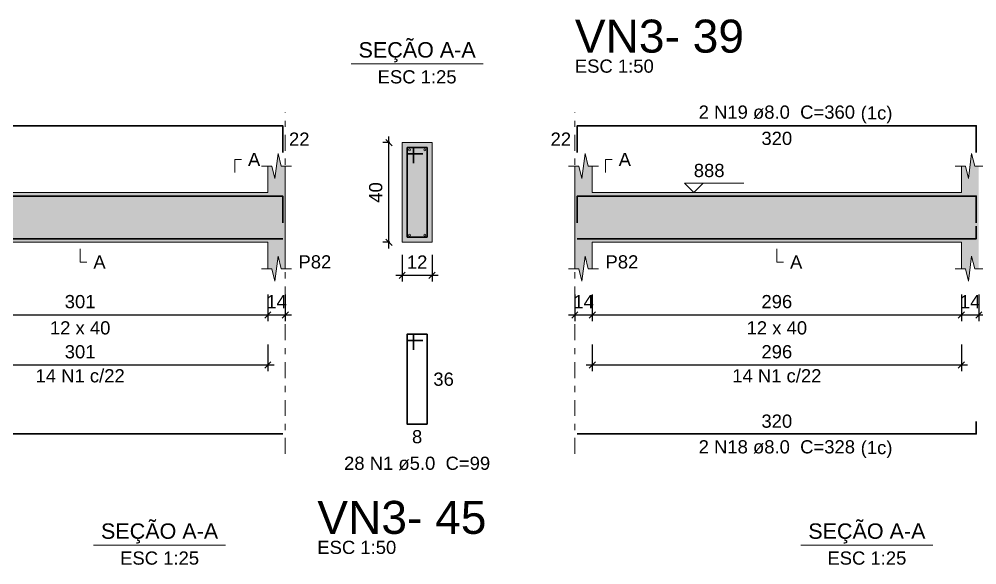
# Model space of a CAD drawing. Header units: millimetres. Extents: x -8 to 605, y -494 to 220.
# Drawn here: x 384.99 to 400.35, y -452.14 to -443.38 of the extents above; entities that cross this region are included whole.
import ezdxf

# ---------------------------------------------------------------- set-up
doc = ezdxf.new("R2010")
doc.units = ezdxf.units.MM
doc.header["$MEASUREMENT"] = 0
doc.linetypes.add('DASHDOT', pattern=[2.54, 1.27, -0.635, 0, -0.635])
doc.linetypes.add('NULL', pattern=[0])
for name, color, linetype, lineweight in [('Descrição da armadura', 7, 'Continuous', 0), ('DT-Barras na forma', 7, 'Continuous', 30), ('DT-Barras no corte', 5, 'Continuous', 5), ('DT-Barras rebatidas', 7, 'Continuous', 30), ('DT-Cotas', 7, 'Continuous', 5), ('DT-Forma', 5, 'Continuous', 5), ('DT-Hachura forma vigas', 252, 'Continuous', 5), ('DT-Hachura seção vigas', 252, 'Continuous', 5), ('DT-Pontilhado', 9, 'DASHDOT', 5), ('DT-Textos', 7, 'Continuous', 5), ('DT-Título', 5, 'Continuous', 20), ('Textos armaduras', 7, 'Continuous', 0)]:
    doc.layers.add(name, color=color, linetype=linetype, lineweight=lineweight)
doc.styles.add('Arial', font='arial.ttf')
doc.dimstyles.new('UM_25.000000', dxfattribs={"dimtxt": 0.18, "dimasz": 0.1, "dimexe": 0.1, "dimexo": 0.2, "dimgap": 0, "dimtad": 1, "dimtih": 1, "dimtoh": 1, "dimdec": 1, "dimlfac": 25, "dimzin": 0, "dimdsep": 46, "dimtxsty": 'Standard', "dimcen": 0.09, "dimdle": 0.1, "dimadec": 1, "dimazin": 2, "dimtfac": 1, "dimtdec": 4, "dimtofl": 0, "dimtmove": 0, "dimatfit": 3, "dimfxl": 1, "dimtolj": 1, "dimarcsym": 0})
doc.dimstyles.new('UM_50.000000', dxfattribs={"dimtxt": 0.18, "dimasz": 0.1, "dimexe": 0.1, "dimexo": 0.2, "dimgap": 0, "dimtad": 1, "dimtih": 1, "dimtoh": 1, "dimdec": 1, "dimlfac": 50, "dimzin": 0, "dimdsep": 46, "dimtxsty": 'Standard', "dimcen": 0.09, "dimdle": 0.1, "dimadec": 1, "dimazin": 2, "dimtfac": 1, "dimtdec": 4, "dimtofl": 0, "dimtmove": 0, "dimatfit": 3, "dimfxl": 1, "dimtolj": 1, "dimarcsym": 0})

# ---------------------------------------------------------------- blocks, each defined once
blk = doc.blocks.new('_Oblique')
at = {"color": 0, "linetype": 'ByBlock', "lineweight": -2}
blk.add_line((-0.5, -0.5), (0.5, 0.5), dxfattribs=at)
blk = doc.blocks.new('*D4888')
at = {"layer": 'Defpoints', "color": 0, "transparency": 16777216}
for p in [(382.961, -447.596), (388.981, -447.596), (388.981, -448.126)]:
    blk.add_point(p, dxfattribs=at)
at = {"layer": 'DT-Cotas', "color": 0, "lineweight": -2, "transparency": 16777216}
for p, q in [((382.961, -447.796), (382.961, -448.226)), ((388.981, -447.796), (388.981, -448.226)), ((382.861, -448.126), (389.081, -448.126))]:
    blk.add_line(p, q, dxfattribs=at)
at = {"layer": 'DT-Cotas', "color": 0, "lineweight": -2, "transparency": 16777216, "xscale": 0.1, "yscale": 0.1, "zscale": 0.1, "rotation": 180}
blk.add_blockref('_Oblique', (382.961, -448.126), dxfattribs=at)
at = {"layer": 'DT-Cotas', "color": 0, "lineweight": -2, "transparency": 16777216, "xscale": 0.1, "yscale": 0.1, "zscale": 0.1}
blk.add_blockref('_Oblique', (388.981, -448.126), dxfattribs=at)
at = {"layer": 'DT-Cotas', "color": 7, "transparency": 16777216, "insert": (385.971, -447.914), "char_height": 0.2118, "attachment_point": 5, "rotation": 0.0057, "style": 'Arial'}
blk.add_mtext('\\A1;301', dxfattribs=at)
blk = doc.blocks.new('*D4889')
at = {"layer": 'Defpoints', "color": 0, "transparency": 16777216}
for p in [(388.981, -447.596), (389.261, -447.596), (389.261, -448.126)]:
    blk.add_point(p, dxfattribs=at)
at = {"layer": 'DT-Cotas', "color": 0, "lineweight": -2, "transparency": 16777216}
for p, q in [((388.981, -447.796), (388.981, -448.226)), ((389.261, -447.796), (389.261, -448.226)), ((388.881, -448.126), (389.361, -448.126))]:
    blk.add_line(p, q, dxfattribs=at)
at = {"layer": 'DT-Cotas', "color": 0, "lineweight": -2, "transparency": 16777216, "xscale": 0.1, "yscale": 0.1, "zscale": 0.1, "rotation": 180}
blk.add_blockref('_Oblique', (388.981, -448.126), dxfattribs=at)
at = {"layer": 'DT-Cotas', "color": 0, "lineweight": -2, "transparency": 16777216, "xscale": 0.1, "yscale": 0.1, "zscale": 0.1}
blk.add_blockref('_Oblique', (389.261, -448.126), dxfattribs=at)
at = {"layer": 'DT-Cotas', "color": 7, "transparency": 16777216, "insert": (389.121, -447.914), "char_height": 0.2118, "attachment_point": 5, "rotation": 0.0057, "style": 'Arial'}
blk.add_mtext('\\A1;14', dxfattribs=at)
blk = doc.blocks.new('*D4890')
at = {"layer": 'Defpoints', "color": 0, "transparency": 16777216}
for p in [(390.924, -445.361), (391.136, -445.361), (391.136, -446.961)]:
    blk.add_point(p, dxfattribs=at)
at = {"layer": 'DT-Cotas', "color": 0, "lineweight": -2, "transparency": 16777216}
for p, q in [((390.924, -447.061), (390.924, -445.261)), ((390.936, -445.361), (390.824, -445.361)), ((390.936, -446.961), (390.824, -446.961))]:
    blk.add_line(p, q, dxfattribs=at)
at = {"layer": 'DT-Cotas', "color": 0, "lineweight": -2, "transparency": 16777216, "xscale": 0.1, "yscale": 0.1, "zscale": 0.1}
for p, rotation in [((390.924, -445.361), 90), ((390.924, -446.961), 270)]:
    blk.add_blockref('_Oblique', p, dxfattribs=dict(at, rotation=rotation))
at = {"layer": 'DT-Cotas', "color": 7, "transparency": 16777216, "insert": (390.713, -446.161), "char_height": 0.2118, "attachment_point": 5, "rotation": 90, "style": 'Arial'}
blk.add_mtext('\\A1;40', dxfattribs=at)
blk = doc.blocks.new('*D4891')
at = {"layer": 'Defpoints', "color": 0, "transparency": 16777216}
for p in [(391.136, -446.961), (391.616, -446.961), (391.616, -447.49)]:
    blk.add_point(p, dxfattribs=at)
at = {"layer": 'DT-Cotas', "color": 0, "lineweight": -2, "transparency": 16777216}
for p, q in [((391.136, -447.161), (391.136, -447.59)), ((391.616, -447.161), (391.616, -447.59)), ((391.036, -447.49), (391.716, -447.49))]:
    blk.add_line(p, q, dxfattribs=at)
at = {"layer": 'DT-Cotas', "color": 0, "lineweight": -2, "transparency": 16777216, "xscale": 0.1, "yscale": 0.1, "zscale": 0.1, "rotation": 180}
blk.add_blockref('_Oblique', (391.136, -447.49), dxfattribs=at)
at = {"layer": 'DT-Cotas', "color": 0, "lineweight": -2, "transparency": 16777216, "xscale": 0.1, "yscale": 0.1, "zscale": 0.1}
blk.add_blockref('_Oblique', (391.616, -447.49), dxfattribs=at)
at = {"layer": 'DT-Cotas', "color": 7, "transparency": 16777216, "insert": (391.376, -447.278), "char_height": 0.2118, "attachment_point": 5, "rotation": 0.0057, "style": 'Arial'}
blk.add_mtext('\\A1;12', dxfattribs=at)
blk = doc.blocks.new('*D4893')
at = {"layer": 'Defpoints', "color": 0, "transparency": 16777216}
for p in [(382.961, -448.401), (388.981, -448.401), (388.981, -448.93)]:
    blk.add_point(p, dxfattribs=at)
at = {"layer": 'DT-Cotas', "color": 0, "lineweight": -2, "transparency": 16777216}
for p, q in [((382.961, -448.601), (382.961, -449.03)), ((388.981, -448.601), (388.981, -449.03)), ((382.861, -448.93), (389.081, -448.93))]:
    blk.add_line(p, q, dxfattribs=at)
at = {"layer": 'DT-Cotas', "color": 0, "lineweight": -2, "transparency": 16777216, "xscale": 0.1, "yscale": 0.1, "zscale": 0.1, "rotation": 180}
blk.add_blockref('_Oblique', (382.961, -448.93), dxfattribs=at)
at = {"layer": 'DT-Cotas', "color": 0, "lineweight": -2, "transparency": 16777216, "xscale": 0.1, "yscale": 0.1, "zscale": 0.1}
blk.add_blockref('_Oblique', (388.981, -448.93), dxfattribs=at)
at = {"layer": 'DT-Cotas', "color": 7, "transparency": 16777216, "insert": (385.971, -448.719), "char_height": 0.2118, "attachment_point": 5, "rotation": 0.0057, "style": 'Arial'}
blk.add_mtext('\\A1;301', dxfattribs=at)
blk = doc.blocks.new('*D4894')
at = {"layer": 'Defpoints', "color": 0, "transparency": 16777216}
for p in [(393.906, -447.596), (394.186, -447.596), (394.186, -448.126)]:
    blk.add_point(p, dxfattribs=at)
at = {"layer": 'DT-Cotas', "color": 0, "lineweight": -2, "transparency": 16777216}
for p, q in [((393.906, -447.796), (393.906, -448.226)), ((394.186, -447.796), (394.186, -448.226)), ((393.806, -448.126), (394.286, -448.126))]:
    blk.add_line(p, q, dxfattribs=at)
at = {"layer": 'DT-Cotas', "color": 0, "lineweight": -2, "transparency": 16777216, "xscale": 0.1, "yscale": 0.1, "zscale": 0.1, "rotation": 180}
blk.add_blockref('_Oblique', (393.906, -448.126), dxfattribs=at)
at = {"layer": 'DT-Cotas', "color": 0, "lineweight": -2, "transparency": 16777216, "xscale": 0.1, "yscale": 0.1, "zscale": 0.1}
blk.add_blockref('_Oblique', (394.186, -448.126), dxfattribs=at)
at = {"layer": 'DT-Cotas', "color": 7, "transparency": 16777216, "insert": (394.046, -447.914), "char_height": 0.2118, "attachment_point": 5, "rotation": 0.0057, "style": 'Arial'}
blk.add_mtext('\\A1;14', dxfattribs=at)
blk = doc.blocks.new('*D4895')
at = {"layer": 'Defpoints', "color": 0, "transparency": 16777216}
for p in [(394.186, -447.596), (400.106, -447.596), (400.106, -448.126)]:
    blk.add_point(p, dxfattribs=at)
at = {"layer": 'DT-Cotas', "color": 0, "lineweight": -2, "transparency": 16777216}
for p, q in [((394.186, -447.796), (394.186, -448.226)), ((400.106, -447.796), (400.106, -448.226)), ((394.086, -448.126), (400.206, -448.126))]:
    blk.add_line(p, q, dxfattribs=at)
at = {"layer": 'DT-Cotas', "color": 0, "lineweight": -2, "transparency": 16777216, "xscale": 0.1, "yscale": 0.1, "zscale": 0.1, "rotation": 180}
blk.add_blockref('_Oblique', (394.186, -448.126), dxfattribs=at)
at = {"layer": 'DT-Cotas', "color": 0, "lineweight": -2, "transparency": 16777216, "xscale": 0.1, "yscale": 0.1, "zscale": 0.1}
blk.add_blockref('_Oblique', (400.106, -448.126), dxfattribs=at)
at = {"layer": 'DT-Cotas', "color": 7, "transparency": 16777216, "insert": (397.146, -447.914), "char_height": 0.2118, "attachment_point": 5, "rotation": 0.0057, "style": 'Arial'}
blk.add_mtext('\\A1;296', dxfattribs=at)
blk = doc.blocks.new('*D4896')
at = {"layer": 'Defpoints', "color": 0, "transparency": 16777216}
for p in [(400.106, -447.596), (400.386, -447.596), (400.386, -448.126)]:
    blk.add_point(p, dxfattribs=at)
at = {"layer": 'DT-Cotas', "color": 0, "lineweight": -2, "transparency": 16777216}
for p, q in [((400.106, -447.796), (400.106, -448.226)), ((400.386, -447.796), (400.386, -448.226)), ((400.006, -448.126), (400.486, -448.126))]:
    blk.add_line(p, q, dxfattribs=at)
at = {"layer": 'DT-Cotas', "color": 0, "lineweight": -2, "transparency": 16777216, "xscale": 0.1, "yscale": 0.1, "zscale": 0.1, "rotation": 180}
blk.add_blockref('_Oblique', (400.106, -448.126), dxfattribs=at)
at = {"layer": 'DT-Cotas', "color": 0, "lineweight": -2, "transparency": 16777216, "xscale": 0.1, "yscale": 0.1, "zscale": 0.1}
blk.add_blockref('_Oblique', (400.386, -448.126), dxfattribs=at)
at = {"layer": 'DT-Cotas', "color": 7, "transparency": 16777216, "insert": (400.246, -447.914), "char_height": 0.2118, "attachment_point": 5, "rotation": 0.0057, "style": 'Arial'}
blk.add_mtext('\\A1;14', dxfattribs=at)
blk = doc.blocks.new('*D4899')
at = {"layer": 'Defpoints', "color": 0, "transparency": 16777216}
for p in [(394.186, -448.401), (400.106, -448.401), (400.106, -448.93)]:
    blk.add_point(p, dxfattribs=at)
at = {"layer": 'DT-Cotas', "color": 0, "lineweight": -2, "transparency": 16777216}
for p, q in [((394.186, -448.601), (394.186, -449.03)), ((400.106, -448.601), (400.106, -449.03)), ((394.086, -448.93), (400.206, -448.93))]:
    blk.add_line(p, q, dxfattribs=at)
at = {"layer": 'DT-Cotas', "color": 0, "lineweight": -2, "transparency": 16777216, "xscale": 0.1, "yscale": 0.1, "zscale": 0.1, "rotation": 180}
blk.add_blockref('_Oblique', (394.186, -448.93), dxfattribs=at)
at = {"layer": 'DT-Cotas', "color": 0, "lineweight": -2, "transparency": 16777216, "xscale": 0.1, "yscale": 0.1, "zscale": 0.1}
blk.add_blockref('_Oblique', (400.106, -448.93), dxfattribs=at)
at = {"layer": 'DT-Cotas', "color": 7, "transparency": 16777216, "insert": (397.146, -448.719), "char_height": 0.2118, "attachment_point": 5, "rotation": 0.0057, "style": 'Arial'}
blk.add_mtext('\\A1;296', dxfattribs=at)

msp = doc.modelspace()

# ---------------------------------------------------------------- hatches: boundary and pattern name
at = {"layer": 'DT-Hachura forma vigas', "linetype": 'Continuous'}
for points in [[(389.261, -447.3843), (389.261, -446.9607), (389.261, -446.1607), (389.261, -445.7371), (389.196, -445.7371), (389.146, -445.5371), (389.096, -445.9371), (389.046, -445.7371), (388.981, -445.7371), (388.981, -446.1607), (382.961, -446.1607), (382.961, -445.7371), (382.896, -445.7371), (382.846, -445.5371), (382.796, -445.9371), (382.746, -445.7371), (382.681, -445.7371), (382.681, -446.1607), (376.661, -446.1607), (376.661, -445.7371), (376.596, -445.7371), (376.546, -445.5371), (376.496, -445.9371), (376.446, -445.7371), (376.381, -445.7371), (376.381, -446.1607), (376.381, -446.9607), (376.381, -447.3843), (376.446, -447.3843), (376.496, -447.5843), (376.546, -447.1843), (376.596, -447.3843), (376.661, -447.3843), (376.661, -446.9607), (382.681, -446.9607), (382.681, -447.3843), (382.746, -447.3843), (382.796, -447.5843), (382.846, -447.1843), (382.896, -447.3843), (382.961, -447.3843), (382.961, -446.9607), (388.981, -446.9607), (388.981, -447.3843), (389.046, -447.3843), (389.096, -447.5843), (389.146, -447.1843), (389.196, -447.3843), (389.261, -447.3843)], [(400.3857, -447.3843), (400.3857, -446.9607), (400.3857, -446.1607), (400.3857, -445.7371), (400.3207, -445.7371), (400.2707, -445.5371), (400.2207, -445.9371), (400.1707, -445.7371), (400.1057, -445.7371), (400.1057, -446.1607), (394.1857, -446.1607), (394.1857, -445.7371), (394.1207, -445.7371), (394.0707, -445.5371), (394.0207, -445.9371), (393.9707, -445.7371), (393.9057, -445.7371), (393.9057, -446.1607), (393.9057, -446.9607), (393.9057, -447.3843), (393.9707, -447.3843), (394.0207, -447.5843), (394.0707, -447.1843), (394.1207, -447.3843), (394.1857, -447.3843), (394.1857, -446.9607), (400.1057, -446.9607), (400.1057, -447.3843), (400.1707, -447.3843), (400.2207, -447.5843), (400.2707, -447.1843), (400.3207, -447.3843), (400.3857, -447.3843)]]:
    msp.add_hatch(color=252, dxfattribs=at).paths.add_polyline_path(points)
at = {"layer": 'DT-Hachura seção vigas', "linetype": 'Continuous'}
msp.add_hatch(color=252, dxfattribs=at).paths.add_polyline_path([(391.1362, -446.9607), (391.1362, -446.9607), (391.6162, -446.9607), (391.6162, -445.3607), (391.1362, -445.3607), (391.1362, -446.9607)])

# ---------------------------------------------------------------- linework, layer by layer
at = {"layer": 'DT-Barras na forma'}
for p, q in [((391.3162, -445.4407), (391.2162, -445.4407)), ((391.2162, -445.4407), (391.2162, -446.8807)), ((391.5362, -445.4407), (391.2162, -445.4407)), ((391.2162, -445.4407), (391.2162, -445.5407)), ((391.3162, -445.6907), (391.3162, -445.4407)), ((391.5362, -446.8807), (391.5362, -445.4407)), ((391.2162, -445.5407), (391.4662, -445.5407)), ((391.2162, -446.8807), (391.5362, -446.8807))]:
    msp.add_line(p, q, dxfattribs=at)
for points in [[(376.421, -446.6503), (376.421, -446.2187), (389.221, -446.2187), (389.221, -446.6503)], [(393.9457, -446.6503), (393.9457, -446.2187), (400.3457, -446.2187), (400.3457, -446.6503)], [(393.9457, -446.9027), (400.3457, -446.9027), (400.3457, -446.7027)], [(376.421, -446.9027), (389.221, -446.9027)]]:
    msp.add_lwpolyline(points, dxfattribs=at)
at = {"layer": 'DT-Barras no corte'}
for centre in [(391.2522, -445.4767), (391.5002, -445.4767), (391.2522, -446.8447), (391.5002, -446.8447)]:
    msp.add_circle(centre, 0.016, dxfattribs=at)
at = {"layer": 'DT-Barras rebatidas'}
for points in [[(376.421, -445.5207), (376.421, -445.0891), (389.221, -445.0891), (389.221, -445.5207)], [(393.9457, -445.5207), (393.9457, -445.0891), (400.3457, -445.0891), (400.3457, -445.5207)], [(391.3162, -448.6874), (391.3162, -448.4374), (391.2162, -448.4374), (391.2162, -449.8774), (391.5362, -449.8774), (391.5362, -448.4374), (391.2162, -448.4374), (391.2162, -448.5374), (391.4662, -448.5374)], [(393.9457, -450.0373), (400.3457, -450.0373), (400.3457, -449.8373)], [(376.421, -450.0373), (389.221, -450.0373)]]:
    msp.add_lwpolyline(points, dxfattribs=at)
at = {"layer": 'DT-Forma'}
for p, q in [((391.6162, -445.3607), (391.1362, -445.3607)), ((391.1362, -445.3607), (391.1362, -446.9607)), ((391.6162, -446.9607), (391.6162, -445.3607)), ((389.096, -445.9371), (389.146, -445.5371)), ((389.146, -445.5371), (389.196, -445.7371)), ((394.0207, -445.9371), (394.0707, -445.5371)), ((394.0707, -445.5371), (394.1207, -445.7371)), ((400.2207, -445.9371), (400.2707, -445.5371)), ((400.2707, -445.5371), (400.3207, -445.7371)), ((388.881, -445.7371), (389.046, -445.7371)), ((388.981, -446.1607), (388.981, -445.7371)), ((389.046, -445.7371), (389.096, -445.9371)), ((389.196, -445.7371), (389.361, -445.7371)), ((389.261, -445.7371), (389.261, -446.1607)), ((393.8057, -445.7371), (393.9707, -445.7371)), ((393.9057, -446.1607), (393.9057, -445.7371)), ((393.9707, -445.7371), (394.0207, -445.9371)), ((394.1207, -445.7371), (394.2857, -445.7371)), ((394.1857, -445.7371), (394.1857, -446.1607)), ((400.0057, -445.7371), (400.1707, -445.7371)), ((400.1057, -446.1607), (400.1057, -445.7371)), ((400.1707, -445.7371), (400.2207, -445.9371)), ((400.3207, -445.7371), (400.4857, -445.7371)), ((382.961, -446.1607), (388.981, -446.1607)), ((394.1857, -446.1607), (400.1057, -446.1607)), ((382.961, -446.9607), (388.981, -446.9607)), ((388.981, -446.9607), (388.981, -447.3843)), ((389.261, -447.3843), (389.261, -446.9607)), ((391.1362, -446.9607), (391.6162, -446.9607)), ((393.9057, -446.9607), (393.9057, -447.3843)), ((394.1857, -447.3843), (394.1857, -446.9607)), ((394.1857, -446.9607), (400.1057, -446.9607)), ((400.1057, -446.9607), (400.1057, -447.3843)), ((389.096, -447.5843), (389.146, -447.1843)), ((389.146, -447.1843), (389.196, -447.3843)), ((394.0207, -447.5843), (394.0707, -447.1843)), ((394.0707, -447.1843), (394.1207, -447.3843)), ((400.2207, -447.5843), (400.2707, -447.1843)), ((400.2707, -447.1843), (400.3207, -447.3843)), ((388.881, -447.3843), (389.046, -447.3843)), ((389.046, -447.3843), (389.096, -447.5843)), ((389.196, -447.3843), (389.361, -447.3843)), ((393.8057, -447.3843), (393.9707, -447.3843)), ((393.9707, -447.3843), (394.0207, -447.5843)), ((394.1207, -447.3843), (394.2857, -447.3843)), ((400.0057, -447.3843), (400.1707, -447.3843)), ((400.1707, -447.3843), (400.2207, -447.5843)), ((400.3207, -447.3843), (400.4857, -447.3843))]:
    msp.add_line(p, q, dxfattribs=at)
at = {"layer": 'DT-Forma', "linetype": 'Continuous'}
for p, q in [((389.261, -446.1607), (389.261, -446.9607)), ((393.9057, -446.9607), (393.9057, -446.1607))]:
    msp.add_line(p, q, dxfattribs=at)
at = {"layer": 'DT-Pontilhado', "ltscale": 0.2}
for p, q in [((389.261, -450.355), (389.261, -444.8773)), ((393.9057, -450.355), (393.9057, -444.8773))]:
    msp.add_line(p, q, dxfattribs=at)
at = {"layer": 'DT-Textos'}
for p, q in [((390.3172, -444.0958), (392.4352, -444.0958)), ((386.1864, -451.8198), (388.3044, -451.8198)), ((397.5315, -451.8198), (399.6495, -451.8198))]:
    msp.add_line(p, q, dxfattribs=at)
for points in [[(388.4515, -445.843), (388.4515, -445.6312), (388.5574, -445.6312)], [(394.3975, -445.843), (394.3975, -445.6312), (394.5034, -445.6312)], [(395.9617, -446.0124), (395.8134, -446.1607), (395.6652, -446.0124), (396.6183, -446.0124)], [(385.971, -447.0666), (385.971, -447.2784), (386.0769, -447.2784)], [(397.1457, -447.0666), (397.1457, -447.2784), (397.2516, -447.2784)]]:
    msp.add_lwpolyline(points, dxfattribs=at)

# ---------------------------------------------------------------- texts
at = {"layer": 'Descrição da armadura', "linetype": 'NULL', "char_height": 0.2118, "attachment_point": 8, "line_spacing_factor": 0.9, "style": 'Arial'}
for s, insert, width in [('2 N19 ø8.0  C=360', (397.1458, -444.9828), 5.015721), ('14 N1 c/22', (385.971, -449.2121), 2.86156), ('14 N1 c/22', (397.1457, -449.2121), 2.86156), ('2 N18 ø8.0  C=328', (397.1458, -450.3548), 5.015721), ('28 N1 ø5.0  C=99', (391.3762, -450.6188), 4.686721)]:
    msp.add_mtext(s, dxfattribs=dict(at, insert=insert, width=width))
at = {"layer": 'DT-Textos', "linetype": 'NULL', "line_spacing_factor": 0.798, "style": 'Arial'}
for s, insert, char_height, width, attachment_point in [('SEÇÃO A-A', (391.3762, -444.0717), 0.2471, 3.760741, 8), ('ESC 1:50', (393.9058, -444.2418), 0.2118, 2.532883, 7), ('ESC 1:25', (391.3762, -444.4138), 0.2118, 2.532883, 8), ('(1c)', (398.4908, -445.0527), 0.2118, 1.018965, 7), ('A', (388.6632, -445.7368), 0.2118, 0.394865, 7), ('A', (394.6088, -445.7368), 0.2118, 0.394865, 7), ('888', (395.8138, -445.9168), 0.2118, 0.987001, 7), ('A', (386.1832, -447.3838), 0.2118, 0.394865, 7), ('P82', (389.4732, -447.3838), 0.2118, 1.052866, 7), ('P82', (394.3978, -447.3838), 0.2118, 1.052866, 7), ('A', (397.3578, -447.3838), 0.2118, 0.394865, 7), ('12 x 40', (385.9712, -448.4428), 0.2118, 1.940747, 8), ('12 x 40', (397.1458, -448.4428), 0.2118, 1.940747, 8), ('(1c)', (398.4908, -450.4247), 0.2118, 1.018965, 7), ('SEÇÃO A-A', (387.2454, -451.7957), 0.2471, 3.760741, 8), ('SEÇÃO A-A', (398.5901, -451.7957), 0.2471, 3.760741, 8), ('ESC 1:50', (389.7751, -451.9658), 0.2118, 2.532883, 7), ('ESC 1:25', (387.2454, -452.1378), 0.2118, 2.532883, 8), ('ESC 1:25', (398.5901, -452.1378), 0.2118, 2.532883, 8)]:
    msp.add_mtext(s, dxfattribs=dict(at, insert=insert, char_height=char_height, width=width, attachment_point=attachment_point))
at = {"layer": 'DT-Título', "linetype": 'NULL', "char_height": 0.5295, "width": 5.426568, "attachment_point": 7, "line_spacing_factor": 0.798, "style": 'Arial'}
for s, insert in [('VN3- 39', (393.9058, -443.9239)), ('VN3- 45', (389.7751, -451.6479))]:
    msp.add_mtext(s, dxfattribs=dict(at, insert=insert))
at = {"layer": 'Textos armaduras', "linetype": 'NULL', "char_height": 0.2118, "line_spacing_factor": 0.9, "style": 'Arial'}
for s, insert, width, attachment_point in [('22', (389.321, -445.199), 1.058001, 1), ('22', (393.8457, -445.4108), 1.058001, 9), ('320', (397.1457, -445.1864), 1.387001, 2), ('36', (391.6362, -449.0515), 1.058001, 1), ('320', (397.1457, -449.94), 1.387001, 8), ('8', (391.3762, -449.9747), 0.729, 2)]:
    msp.add_mtext(s, dxfattribs=dict(at, insert=insert, width=width, attachment_point=attachment_point))

# ---------------------------------------------------------------- dimensions: what is measured, and where the dimension line sits
at = {"layer": 'DT-Cotas'}
dim = msp.add_linear_dim(base=(390.9244, -445.3607), p1=(391.1362, -446.9607), p2=(391.1362, -445.3607), angle=90, dimstyle='UM_25.000000', override={"dimtxt": 0.2118, "dimasz": 0.1, "dimexe": 0.1, "dimexo": 0.2, "dimtad": 1, "dimtih": 0, "dimtoh": 0, "dimdec": 1, "dimlfac": 25, "dimzin": 8, "dimtxsty": 'Arial', "dimblk": 'Oblique', "dimblk1": 'Oblique', "dimblk2": 'Oblique', "dimsah": 1, "dimdle": 0.1, "dimse1": 0, "dimse2": 0, "dimclrt": 7, "dimadec": 1, "dimazin": 3, "dimtmove": 2, "dimldrblk": 'Oblique'}, dxfattribs=at)
dim.commit()
dim.dimension.update_dxf_attribs({"geometry": '*D4890', "text_midpoint": (390.7126, -446.1607), "dimtype": 160, "text_rotation": 90})
for base, p1, p2, dimstyle, override, picture, middle in [((391.6162, -447.4902), (391.1362, -446.9607), (391.6162, -446.9607), 'UM_25.000000', {"dimtxt": 0.2118, "dimasz": 0.1, "dimexe": 0.1, "dimexo": 0.2, "dimtad": 1, "dimtih": 0, "dimtoh": 0, "dimdec": 1, "dimlfac": 25, "dimzin": 8, "dimtxsty": 'Arial', "dimblk": 'Oblique', "dimblk1": 'Oblique', "dimblk2": 'Oblique', "dimsah": 1, "dimdle": 0.1, "dimse1": 0, "dimse2": 0, "dimclrt": 7, "dimadec": 1, "dimazin": 3, "dimtmove": 2, "dimldrblk": 'Oblique'}, '*D4891', (391.3762, -447.2784)), ((388.981, -448.1256), (382.961, -447.5961), (388.981, -447.5961), 'UM_50.000000', {"dimtxt": 0.2118, "dimasz": 0.1, "dimexe": 0.1, "dimexo": 0.2, "dimtad": 1, "dimtih": 0, "dimtoh": 0, "dimdec": 1, "dimlfac": 50, "dimzin": 8, "dimtxsty": 'Arial', "dimblk": 'Oblique', "dimblk1": 'Oblique', "dimblk2": 'Oblique', "dimsah": 1, "dimdle": 0.1, "dimse1": 0, "dimse2": 0, "dimclrt": 7, "dimadec": 1, "dimazin": 3, "dimtmove": 2, "dimldrblk": 'Oblique'}, '*D4888', (385.971, -447.9138)), ((389.261, -448.1256), (388.981, -447.5961), (389.261, -447.5961), 'UM_50.000000', {"dimtxt": 0.2118, "dimasz": 0.1, "dimexe": 0.1, "dimexo": 0.2, "dimtad": 1, "dimtih": 0, "dimtoh": 0, "dimdec": 1, "dimlfac": 50, "dimzin": 8, "dimtxsty": 'Arial', "dimblk": 'Oblique', "dimblk1": 'Oblique', "dimblk2": 'Oblique', "dimsah": 1, "dimdle": 0.1, "dimse1": 0, "dimse2": 0, "dimclrt": 7, "dimadec": 1, "dimazin": 3, "dimtmove": 2, "dimldrblk": 'Oblique'}, '*D4889', (389.121, -447.9138)), ((394.1857, -448.1256), (393.9057, -447.5961), (394.1857, -447.5961), 'UM_50.000000', {"dimtxt": 0.2118, "dimasz": 0.1, "dimexe": 0.1, "dimexo": 0.2, "dimtad": 1, "dimtih": 0, "dimtoh": 0, "dimdec": 1, "dimlfac": 50, "dimzin": 8, "dimtxsty": 'Arial', "dimblk": 'Oblique', "dimblk1": 'Oblique', "dimblk2": 'Oblique', "dimsah": 1, "dimdle": 0.1, "dimse1": 0, "dimse2": 0, "dimclrt": 7, "dimadec": 1, "dimazin": 3, "dimtmove": 2, "dimldrblk": 'Oblique'}, '*D4894', (394.0457, -447.9138)), ((400.1057, -448.1256), (394.1857, -447.5961), (400.1057, -447.5961), 'UM_50.000000', {"dimtxt": 0.2118, "dimasz": 0.1, "dimexe": 0.1, "dimexo": 0.2, "dimtad": 1, "dimtih": 0, "dimtoh": 0, "dimdec": 1, "dimlfac": 50, "dimzin": 8, "dimtxsty": 'Arial', "dimblk": 'Oblique', "dimblk1": 'Oblique', "dimblk2": 'Oblique', "dimsah": 1, "dimdle": 0.1, "dimse1": 0, "dimse2": 0, "dimclrt": 7, "dimadec": 1, "dimazin": 3, "dimtmove": 2, "dimldrblk": 'Oblique'}, '*D4895', (397.1457, -447.9138)), ((400.3857, -448.1256), (400.1057, -447.5961), (400.3857, -447.5961), 'UM_50.000000', {"dimtxt": 0.2118, "dimasz": 0.1, "dimexe": 0.1, "dimexo": 0.2, "dimtad": 1, "dimtih": 0, "dimtoh": 0, "dimdec": 1, "dimlfac": 50, "dimzin": 8, "dimtxsty": 'Arial', "dimblk": 'Oblique', "dimblk1": 'Oblique', "dimblk2": 'Oblique', "dimsah": 1, "dimdle": 0.1, "dimse1": 0, "dimse2": 0, "dimclrt": 7, "dimadec": 1, "dimazin": 3, "dimtmove": 2, "dimldrblk": 'Oblique'}, '*D4896', (400.2457, -447.9138)), ((388.981, -448.9304), (382.961, -448.4009), (388.981, -448.4009), 'UM_50.000000', {"dimtxt": 0.2118, "dimasz": 0.1, "dimexe": 0.1, "dimexo": 0.2, "dimtad": 1, "dimtih": 0, "dimtoh": 0, "dimdec": 1, "dimlfac": 50, "dimzin": 8, "dimtxsty": 'Arial', "dimblk": 'Oblique', "dimblk1": 'Oblique', "dimblk2": 'Oblique', "dimsah": 1, "dimdle": 0.1, "dimse1": 0, "dimse2": 0, "dimclrt": 7, "dimadec": 1, "dimazin": 3, "dimtmove": 2, "dimldrblk": 'Oblique'}, '*D4893', (385.971, -448.7186)), ((400.1057, -448.9304), (394.1857, -448.4009), (400.1057, -448.4009), 'UM_50.000000', {"dimtxt": 0.2118, "dimasz": 0.1, "dimexe": 0.1, "dimexo": 0.2, "dimtad": 1, "dimtih": 0, "dimtoh": 0, "dimdec": 1, "dimlfac": 50, "dimzin": 8, "dimtxsty": 'Arial', "dimblk": 'Oblique', "dimblk1": 'Oblique', "dimblk2": 'Oblique', "dimsah": 1, "dimdle": 0.1, "dimse1": 0, "dimse2": 0, "dimclrt": 7, "dimadec": 1, "dimazin": 3, "dimtmove": 2, "dimldrblk": 'Oblique'}, '*D4899', (397.1457, -448.7186))]:
    dim = msp.add_linear_dim(base=base, p1=p1, p2=p2, dimstyle=dimstyle, override=override, dxfattribs=at)
    dim.commit()
    dim.dimension.update_dxf_attribs({"geometry": picture, "text_midpoint": middle, "dimtype": 160, "text_rotation": 0.00573})

doc.saveas('drawing.dxf')
